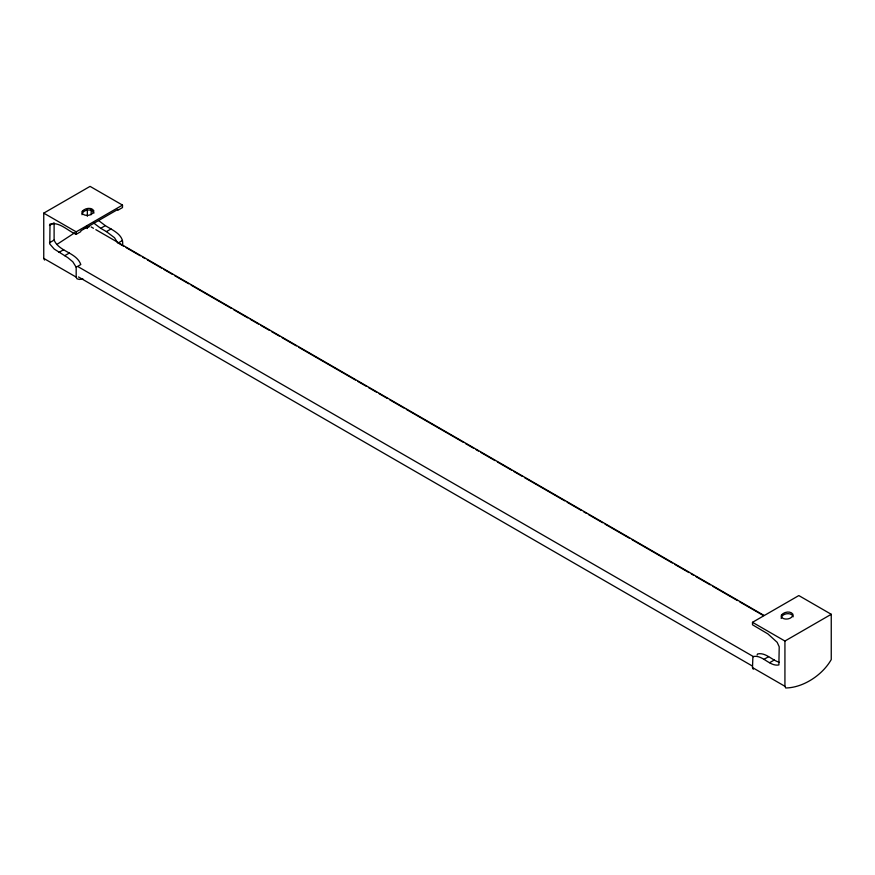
<?xml version="1.0" encoding="UTF-8"?>
<svg xmlns="http://www.w3.org/2000/svg" width="875" height="875" viewBox="0 0 875 875"><rect width="100%" height="100%" fill="white"/><g stroke="black" fill="none" stroke-linecap="round" stroke-linejoin="round"><path stroke-width="1.31" d="M82.961 279.005L79.275 279.431L76.967 278.775L76.18 277.102L76.18 267.225L72.822 261.8L67.692 257.567L54.239 249.08L49.798 244.016L49.995 224.077C59.522 221.419 67.998 231.12 76.18 234.314L80.806 231.634L80.806 230.814L117.863 209.42L117.863 210.241L122.5 207.572L122.5 205.1L90.07 186.375L43.75 213.128L43.75 258.387L44.538 260.061M757.138 655.025L757.52 653.975C765.461 652.061 771.805 660.122 779.067 662.2M57.214 244.245L74.692 232.794M49.47 225.477L54.108 222.808L54.108 240.089C59.041 251.836 76.453 252.273 80.806 264.556L76.18 267.225M49.47 242.758L54.108 240.089M43.75 213.128L76.18 231.842L122.5 205.1M59.008 252.383L63.645 249.703M93.953 223.213L100.702 228.309L105.328 225.641C112.427 230.125 124.523 234.905 122.5 245.427M64.728 255.686L69.366 253.006M100.702 228.309L106.422 231.612L111.059 228.944M122.5 240.483L117.863 243.162L114.516 237.738L106.422 231.612M753.288 669.255L752.5 667.581L752.894 656.655C762.398 654.139 769.486 666.816 778.881 664.945L779.209 646.789L777.164 642.316L767.889 633.894L752.5 624.783L752.5 622.311L798.82 595.569L831.25 614.294L831.25 659.553C822.609 674.866 803.403 687.739 785.717 687.969L784.93 686.295L784.93 641.036L831.25 614.294M763.941 659.367L768.578 656.698M769.672 662.67L774.298 660.002M83.781 228.517L89.097 226.877M91.12 226.92L93.483 228.287M95.845 229.655L763.908 615.355M119.011 243.523L123.736 246.247M126.098 247.614L140.284 255.806M142.658 257.173L145.02 258.541M147.383 259.908L161.569 268.1M163.942 269.467L172.211 274.236M174.584 275.603L188.77 283.795M191.133 285.163L231.339 308.372M233.702 309.739L247.887 317.931M250.25 319.298L258.53 324.078M260.892 325.445L269.172 330.214M271.534 331.581L279.814 336.361M282.177 337.728L296.362 345.92M298.736 347.287L355.491 380.056M357.853 381.423L366.133 386.192M368.495 387.559L376.775 392.339M379.137 393.706L387.417 398.486M389.78 399.853L403.966 408.045M406.328 409.402L463.083 442.17M465.456 443.537L473.725 448.317M476.098 449.684L478.461 451.052M480.823 452.419L495.009 460.611M497.372 461.967L511.569 470.159M513.931 471.527L522.211 476.306M524.573 477.673L564.78 500.883M567.142 502.25L581.328 510.442M583.691 511.809L586.053 513.166M588.427 514.533L602.613 522.725M604.975 524.092L629.803 538.431M632.177 539.798L672.372 563.008M674.734 564.375L688.931 572.567M691.294 573.923L693.656 575.291M696.019 576.658L710.216 584.85M712.578 586.217L737.406 600.556M739.769 601.913L763.416 615.573M752.5 622.311L784.93 641.036M78.477 266.919L753.627 656.72M78.477 276.948L752.445 666.072M43.75 258.387L76.18 277.102M752.5 667.581L784.93 686.295M105.328 225.641L98.591 220.533M793.078 616.864L793.023 615.978C790.486 611.964 781.484 613.419 781.189 618.417M93.866 213.172L93.811 212.297C91.273 208.272 82.272 209.727 81.977 214.725M91.164 209.387L91.164 214.703M87.347 209.475L87.347 216.278M87.347 225.794L87.347 228.506M76.18 231.842L76.18 234.314M82.272 211.291L81.977 213.084C84.514 217.098 93.516 215.644 93.811 210.645C91.306 206.927 84.842 208.13 82.272 211.291M781.484 614.983L781.189 616.766C783.727 620.78 792.728 619.336 793.023 614.337C790.519 610.608 784.055 611.811 781.484 614.983"/></g></svg>
